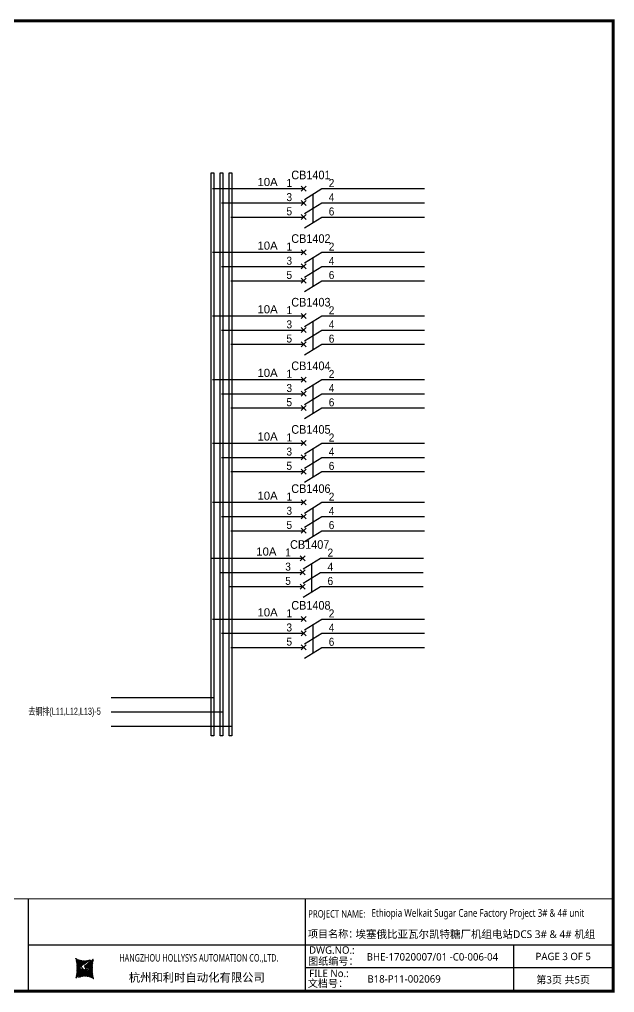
# Model space of a CAD drawing. Extents: x 81437 to 204847, y -54769 to -29444.
# Drawn here: x 108657 to 110590, y -36868 to -33707 of the extents above; entities that cross this region are included whole.
import ezdxf
from ezdxf.enums import TextEntityAlignment as Align
from ezdxf.lldxf.tags import DXFTag

# ---------------------------------------------------------------- set-up
doc = ezdxf.new("R2010")
doc.units = 0
doc.header["$LTSCALE"] = 100
doc.header["$MEASUREMENT"] = 0
for name, color, linetype in [('t', 1, 'Continuous'), ('标准图框及表格', 7, 'Continuous'), ('空气开关', 7, 'Continuous')]:
    doc.layers.add(name, color=color, linetype=linetype)
doc.styles.add('HZ', font='arial.ttf', dxfattribs={"width": 0.7})
doc.styles.get("Standard").update_dxf_attribs({"font": ''})
doc.styles.add('微软雅黑', font='')
doc.styles.get('Standard').set_extended_font_data('SimSun')
doc.styles.get('微软雅黑').set_extended_font_data('Microsoft YaHei')
tags = doc.linetypes.add('CENTER', pattern=[2, 1.25, -0.25, 0.25, -0.25]).pattern_tags.tags
tags[10:11] = [DXFTag(74, 4), DXFTag(75, 0), DXFTag(340, '0'), DXFTag(46, 1.0), DXFTag(50, 0.0), DXFTag(44, 0.0), DXFTag(45, 0.0)]
tags[8:9] = [DXFTag(74, 4), DXFTag(75, 0), DXFTag(340, '0'), DXFTag(46, 1.0), DXFTag(50, 0.0), DXFTag(44, 0.0), DXFTag(45, 0.0)]
tags[6:7] = [DXFTag(74, 4), DXFTag(75, 0), DXFTag(340, '0'), DXFTag(46, 1.0), DXFTag(50, 0.0), DXFTag(44, 0.0), DXFTag(45, 0.0)]
tags[4:5] = [DXFTag(74, 4), DXFTag(75, 0), DXFTag(340, '0'), DXFTag(46, 1.0), DXFTag(50, 0.0), DXFTag(44, 0.0), DXFTag(45, 0.0)]
pattern_1 = [(45, (-6.162819773475348, -58.86246267448996), (-0.736262898216564, 0.7362628982165641), [])]

# ---------------------------------------------------------------- blocks, each defined once
blk = doc.blocks.new('图框')
at = {"layer": '标准图框及表格'}
h = blk.add_hatch(dxfattribs=at)
h.set_pattern_fill('ANSI31', color=5, scale=8.329863809039892, style=0)
h.set_pattern_definition(pattern_1)
edge = h.paths.add_edge_path()
edge.add_arc((2393.094436262916, -3057.016314091056), 55.18534773488954, 238.1092081981581, 291.6531626184834)
edge.add_line((2413.457117633552, -3108.307481089123), (2382.362679957259, -3129.105284474292))
edge.add_arc((2232.744557938924, -3137.191253253037), 135.3602868968974, 346.3915348661821, 374.2500326978034)
edge.add_line((2364.304773850054, -3169.039594784347), (2391.343418124445, -3146.7148906974))
edge.add_line((2385.17637942767, -3139.143911424919), (2389.981166822123, -3139.761302572286))
edge.add_spline(control_points=[(2391.307199095063, -3146.750097628447), (2392.196661605914, -3145.885543305817), (2393.808172678844, -3144.319160410171), (2393.706362376579, -3140.114756849009), (2391.263680388605, -3139.875266105763), (2389.959101290711, -3139.747359722689)], knot_values=[0, 0, 0, 0, 6.844331067525468, 12.40042740766005, 18.76924275352248, 18.76924275352248, 18.76924275352248, 18.76924275352248], weights=[1, 1, 1, 1, 1, 1], degree=3, periodic=0)
edge.add_spline(control_points=[(2382.352543285211, -3129.127895979397), (2381.626555155563, -3129.73152025812), (2380.315378592357, -3130.821700626719), (2379.381276507607, -3132.24510027398), (2378.964379386169, -3132.880374753903)], knot_values=[0, 0, 0, 0, 5.253673658024614, 9.488438564008057, 9.488438564008057, 9.488438564008057, 9.488438564008057], weights=[1, 1, 1, 1, 1], degree=3, periodic=0)
edge.add_spline(control_points=[(2380.109845815059, -3131.144179531064), (2379.558651433159, -3131.767985770505), (2378.469607692277, -3133.249177120419), (2378.75000888206, -3136.59141356358), (2381.696031569307, -3138.758015293683), (2384.022624161043, -3139.007997601494), (2385.15175362843, -3139.129317677358)], knot_values=[10.66597461496156, 10.66597461496156, 10.66597461496156, 10.66597461496156, 18.97770399508879, 28.89455822145742, 41.119553648298, 52.64692538081317, 52.64692538081317, 52.64692538081317, 52.64692538081317], weights=[1, 1, 1, 1, 1, 1, 1], degree=3, periodic=0)
h = blk.add_hatch(dxfattribs=at)
h.set_pattern_fill('ANSI31', color=3, scale=8.329863809039892, style=0)
h.set_pattern_definition(pattern_1)
edge = h.paths.add_edge_path()
edge.add_line((2396.306912351669, -3134.638821765021), (2401.543221691929, -3135.303048767099))
edge.add_spline(control_points=[(2394.881673431148, -3127.632408877759), (2393.992210920092, -3128.496963200258), (2392.380699847337, -3130.063346096064), (2392.482510149457, -3134.26774965708), (2394.925192137576, -3134.507240400384), (2396.229771235499, -3134.635146783385)], knot_values=[0, 0, 0, 0, 6.844331067526932, 12.40042740766158, 18.76924275352342, 18.76924275352342, 18.76924275352342, 18.76924275352342], weights=[1, 1, 1, 1, 1, 1], degree=3, periodic=0)
edge.add_line((2421.884098676157, -3105.342911721815), (2394.845454401773, -3127.667615808762))
edge.add_spline(control_points=[(2406.462349776273, -3142.781070641064), (2406.85282482484, -3142.285248106444), (2407.700959278394, -3140.915136680455), (2407.438863643569, -3137.791092942495), (2404.4928409567, -3135.624491212552), (2402.166248364556, -3135.374508904741), (2401.037118897577, -3135.253188828716)], knot_values=[12.65408913243743, 12.65408913243743, 12.65408913243743, 12.65408913243743, 18.97770399508879, 28.89455822145742, 41.119553648298, 52.64692538081317, 52.64692538081317, 52.64692538081317, 52.64692538081317], weights=[1, 1, 1, 1, 1, 1, 1], degree=3, periodic=0)
edge.add_line((2405.463463917236, -3143.838156073773), (2406.618423075823, -3142.594514654259))
edge.add_line((2403.858524028219, -3145.261600863971), (2405.463463917236, -3143.838156073904))
edge.add_line((2372.73175489228, -3166.075025417009), (2403.826192568573, -3145.277222031841))
edge.add_arc((2393.094436262916, -3217.366192415033), 55.18534773488965, 58.10920819815809, 111.6531626184834)
edge.add_arc((2553.444314586908, -3137.191253253037), 135.360286896897, 166.3915348661823, 194.2500326978024)
at = {"color": 7}
for p, q in [((2209.47921527367, -2910.443887418679), (2209.47921527367, -3210.443887418679)), ((3109.47921527367, -2910.443887418679), (3109.47921527367, -3210.443887418679)), ((2209.47921527367, -3060.443887418679), (3109.47921527367, -3060.443887418679)), ((3109.47921527367, -3060.443887418679), (4109.47921527367, -3060.443887418679)), ((3785.62275226965, -3060.443887418679), (3785.62275226965, -3210.443887418679)), ((4109.47921527367, -3135.443887418679), (3109.47921527367, -3135.443887418679))]:
    blk.add_line(p, q, dxfattribs=at)
at = {"color": 7, "const_width": 3}
blk.add_lwpolyline([(4109.47921527367, -2910.443887418679), (-6.162819773475348, -2910.443887418679)], dxfattribs=at)
at = {"layer": 't', "color": 7, "const_width": 9.61519705431492}
blk.add_lwpolyline([(4109.47921527367, -3210.443887418679), (4109.47921527367, -58.86246267448996), (-6.162819773475348, -58.86246267448996), (-6.162819773475348, -3210.443887418679)], close=True, dxfattribs=at)
at = {"color": 7, "linetype": 'CENTER', "style": '微软雅黑'}
for s, height, p in [('项目名称：', 24, (3118.237888517288, -3036.94681899895)), ('图纸编号：', 24, (3119.058468482224, -3125.527001057468)), ('杭州和利时自动化有限公司', 27, (2536.38633266712, -3179.976961063531)), ('文档号：', 24, (3117.869572934458, -3197.591179766443))]:
    blk.add_text(s, height=height, dxfattribs=at).set_placement(p)
at = {"color": 7, "style": '微软雅黑', "flags": 8}
for tag, p, height in [('DWG.NAME:', (1375.473639447489, -2969.2419877869), 25), ('DWG.NO.:', (3122.023352488108, -3089.264933317976), 24), ('图纸编号', (3309.199899152482, -3111.267140832559), 24), ('FILENO.:', (3122.509725826509, -3164.966587124836), 24), ('文档号', (3311.563545755656, -3182.994948628203), 24)]:
    blk.add_attdef(tag, p, '', height=height, dxfattribs=at)
at = {"color": 7, "style": '微软雅黑', "width": 0.8, "flags": 8}
for tag, p, height in [('PROJECTNAME:', (3119.317365890063, -2971.670387076527), 24), ('PROJECT_NAME', (3324.743137664682, -2969.191656158461), 25)]:
    blk.add_attdef(tag, p, '', height=height, dxfattribs=at)
at = {"color": 7, "style": '微软雅黑', "flags": 8}
for tag, height, width, p in [('RENLIU', 24, 0.7, (692.0254873090671, -3009.243060483925)), ('SHUFENWANG', 24, 0.7, (879.6254712981536, -3009.243060483925)), ('FANGHOU', 24, 0.7, (1063.567935676903, -3009.243060483925)), ('DANDANLI', 24, 0.7, (1243.852880445316, -3009.243060483925)), ('#10STATIONONTROLCABINETCOVER', 30, 0.6, (1771.737284051596, -3076.044837234568)), ('HANGZHOUHOLLYSYSAUTOMATIONCO.,LTD.', 24, 0.7, (2763.919484516009, -3104.577265918681))]:
    blk.add_attdef(tag, text='', height=height, dxfattribs=dict(at, width=width)).set_placement(p, align=Align.MIDDLE)
for tag, p in [('图纸名称:', (1371.649552043295, -3024.785799731683)), ('项目名称', (3272.897224152879, -3045.626842364768))]:
    blk.add_attdef(tag, text='', height=25, dxfattribs=at).set_placement(p, align=Align.BOTTOM_LEFT)
at = {"color": 7, "flags": 8}
blk.add_attdef('A', text='', height=23, dxfattribs=at).set_placement((53.73638948711596, -3033.744016823508), align=Align.MIDDLE)
at = {"color": 7, "style": '微软雅黑', "flags": 8}
for tag, height, p in [('设计时间', 23, (207.7030023673433, -3033.744016823508)), ('刘仁', 23, (692.0254873090671, -3061.050838701933)), ('王姝芬', 23, (879.6254712981536, -3061.050838701933)), ('侯方', 23, (1063.567935676903, -3061.050838701933)), ('李丹丹', 23, (1243.852880445316, -3061.050838701933)), ('PAGEXOFX', 24, (3947.55098377166, -3097.943887418679)), ('REV.', 24, (53.21983990701119, -3121.911417548025)), ('DATE', 24, (202.7449719716897, -3121.911417548025)), ('DESCRIPTION', 24, (445.5564698352027, -3121.911417548025)), ('PREPARED', 24, (692.0254873090671, -3121.911417548025)), ('CHECKED', 24, (879.625471298139, -3121.911417548025)), ('SIGNED', 24, (1063.567935676889, -3121.911417548025)), ('APPROVED', 24, (1243.852880445316, -3121.911417548025)), ('图纸名称', 30, (1771.737284051596, -3153.557526718527)), ('第几页共几页', 24, (3947.55098377166, -3172.943887418679))]:
    blk.add_attdef(tag, text='', height=height, dxfattribs=at).set_placement(p, align=Align.MIDDLE)
at = {"layer": '标准图框及表格', "color": 5, "style": 'HZ'}
for s, p in [('pgqh', (2367.722055843864, -3118.539690870716)), ('hollilas', (2367.889081852576, -3144.830947292762))]:
    blk.add_text(s, height=5.205656721233694, dxfattribs=at).set_placement(p)
at = {"layer": '标准图框及表格', "color": 3, "style": 'HZ'}
for s, height, p in [('auto', 8.676094535389492, (2394.744307490306, -3133.062499086471)), ('hollysys', 4.338047267694746, (2396.375285240625, -3158.593924068552))]:
    blk.add_text(s, height=height, dxfattribs=at).set_placement(p)
blk = doc.blocks.new('供电端子')
at = {"style": 'HZ', "width": 0.7}
blk.add_attdef('供电端子', (0, 0), '', height=17, dxfattribs=at)

msp = doc.modelspace()

# ---------------------------------------------------------------- linework, layer by layer
at = {"color": 2}
for p, q in [((109283.710631578, -34256.95114056441), (109580.3752452072, -34256.95114056441)), ((109638.9289765183, -34256.95114056441), (109972.6244386646, -34256.95114056441)), ((109283.710631578, -34463.63526912846), (109580.3752452072, -34463.63526912846)), ((109638.9289765183, -34463.63526912846), (109972.6244386646, -34463.63526912846)), ((109283.710631578, -34670.31939769252), (109580.3752452072, -34670.31939769252)), ((109638.9289765183, -34670.31939769252), (109972.6244386646, -34670.31939769252)), ((109283.710631578, -34877.00352625657), (109580.3752452072, -34877.00352625657)), ((109638.9289765183, -34877.00352625657), (109972.6244386646, -34877.00352625657)), ((109283.710631578, -35083.68765482063), (109580.3752452072, -35083.68765482063)), ((109638.9289765183, -35083.68765482063), (109972.6244386646, -35083.68765482063)), ((109283.6951224421, -35275.90638555874), (109580.3597360713, -35275.90638555874)), ((109638.9134673825, -35275.90638555874), (109972.6089295287, -35275.90638555874)), ((109279.860631578, -35457.49580305305), (109576.5252452072, -35457.49580305305)), ((109635.0789765184, -35457.49580305305), (109968.7744386646, -35457.49580305305)), ((109283.7283889757, -35655.05743510226), (109580.393002605, -35655.05743510226)), ((109638.9467339161, -35655.05743510226), (109972.6421960624, -35655.05743510226)), ((108954.9229282175, -35910.42416907685), (109288.6183903637, -35910.42416907685))]:
    msp.add_line(p, q, dxfattribs=at)
at = {"color": 6}
for p, q in [((109588.4671240545, -34265.04301941174), (109572.2833663598, -34248.85926171707)), ((109572.2833663598, -34265.04301941174), (109588.4671240545, -34248.85926171707)), ((109582.4573015822, -34291.73912674204), (109638.9289765183, -34256.95114056441)), ((109572.2833663598, -34311.15465484325), (109588.4671240545, -34294.97089714857)), ((109588.4671240545, -34311.15465484325), (109572.2833663598, -34294.97089714857)), ((109582.4573015822, -34337.85076217354), (109638.9289765183, -34303.06277599591)), ((109572.2833663598, -34357.26629027475), (109588.4671240545, -34341.08253258008)), ((109588.4671240545, -34357.26629027475), (109572.2833663598, -34341.08253258008)), ((109582.4573015822, -34383.96239760504), (109638.9289765183, -34349.17441142741)), ((109588.4671240545, -34471.7271479758), (109572.2833663598, -34455.54339028113)), ((109572.2833663598, -34471.7271479758), (109588.4671240545, -34455.54339028113)), ((109582.4573015822, -34498.42325530609), (109638.9289765183, -34463.63526912846)), ((109572.2833663598, -34517.8387834073), (109588.4671240545, -34501.65502571263)), ((109588.4671240545, -34517.8387834073), (109572.2833663598, -34501.65502571263)), ((109582.4573015822, -34544.5348907376), (109638.9289765183, -34509.74690455996)), ((109572.2833663598, -34563.9504188388), (109588.4671240545, -34547.76666114413)), ((109588.4671240545, -34563.9504188388), (109572.2833663598, -34547.76666114413)), ((109582.4573015822, -34590.6465261691), (109638.9289765183, -34555.85853999147)), ((109588.4671240545, -34678.41127653985), (109572.2833663598, -34662.22751884518)), ((109572.2833663598, -34678.41127653985), (109588.4671240545, -34662.22751884518)), ((109582.4573015822, -34705.10738387015), (109638.9289765183, -34670.31939769252)), ((109572.2833663598, -34724.52291197135), (109588.4671240545, -34708.33915427668)), ((109588.4671240545, -34724.52291197135), (109572.2833663598, -34708.33915427668)), ((109582.4573015822, -34751.21901930165), (109638.9289765183, -34716.43103312402)), ((109572.2833663598, -34770.63454740286), (109588.4671240545, -34754.45078970819)), ((109588.4671240545, -34770.63454740286), (109572.2833663598, -34754.45078970819)), ((109582.4573015822, -34797.33065473315), (109638.9289765183, -34762.54266855552)), ((109588.4671240545, -34885.09540510391), (109572.2833663598, -34868.91164740924)), ((109572.2833663598, -34885.09540510391), (109588.4671240545, -34868.91164740924)), ((109582.4573015822, -34911.7915124342), (109638.9289765183, -34877.00352625657)), ((109572.2833663598, -34931.20704053541), (109588.4671240545, -34915.02328284074)), ((109588.4671240545, -34931.20704053541), (109572.2833663598, -34915.02328284074)), ((109582.4573015822, -34957.90314786571), (109638.9289765183, -34923.11516168807)), ((109572.2833663598, -34977.31867596691), (109588.4671240545, -34961.13491827224)), ((109588.4671240545, -34977.31867596691), (109572.2833663598, -34961.13491827224)), ((109582.4573015822, -35004.01478329721), (109638.9289765183, -34969.22679711958)), ((109588.4671240545, -35091.77953366796), (109572.2833663598, -35075.59577597329)), ((109572.2833663598, -35091.77953366796), (109588.4671240545, -35075.59577597329)), ((109582.4573015822, -35118.47564099826), (109638.9289765183, -35083.68765482063)), ((109572.2833663598, -35137.89116909946), (109588.4671240545, -35121.70741140479)), ((109588.4671240545, -35137.89116909946), (109572.2833663598, -35121.70741140479)), ((109582.4573015822, -35164.58727642976), (109638.9289765183, -35129.79929025213)), ((109572.2833663598, -35184.00280453097), (109588.4671240545, -35167.8190468363)), ((109588.4671240545, -35184.00280453097), (109572.2833663598, -35167.8190468363)), ((109582.4573015822, -35210.69891186126), (109638.9289765183, -35175.91092568363)), ((109588.4516149186, -35283.99826440607), (109572.267857224, -35267.8145067114)), ((109572.267857224, -35283.99826440607), (109588.4516149186, -35267.8145067114)), ((109582.4417924463, -35310.69437173637), (109638.9134673825, -35275.90638555874)), ((109572.267857224, -35330.10989983757), (109588.4516149186, -35313.9261421429)), ((109588.4516149186, -35330.10989983757), (109572.267857224, -35313.9261421429)), ((109582.4417924463, -35356.80600716787), (109638.9134673825, -35322.01802099024)), ((109572.267857224, -35376.22153526908), (109588.4516149186, -35360.03777757441)), ((109588.4516149186, -35376.22153526908), (109572.267857224, -35360.03777757441)), ((109582.4417924463, -35402.91764259937), (109638.9134673825, -35368.12965642174)), ((109584.6171240545, -35465.58768190038), (109568.4333663599, -35449.40392420571)), ((109568.4333663599, -35465.58768190038), (109584.6171240545, -35449.40392420571)), ((109578.6073015822, -35492.28378923068), (109635.0789765184, -35457.49580305305)), ((109568.4333663599, -35511.69931733188), (109584.6171240545, -35495.51555963721)), ((109584.6171240545, -35511.69931733188), (109568.4333663599, -35495.51555963721)), ((109578.6073015822, -35538.39542466218), (109635.0789765184, -35503.60743848455)), ((109568.4333663599, -35557.81095276339), (109584.6171240545, -35541.62719506872)), ((109584.6171240545, -35557.81095276339), (109568.4333663599, -35541.62719506872)), ((109578.6073015822, -35584.50706009368), (109635.0789765184, -35549.71907391605)), ((109588.4848814523, -35663.14931394959), (109572.3011237576, -35646.96555625492)), ((109572.3011237576, -35663.14931394959), (109588.4848814523, -35646.96555625492)), ((109582.47505898, -35689.84542127989), (109638.9467339161, -35655.05743510226)), ((109572.3011237576, -35709.2609493811), (109588.4848814523, -35693.07719168643)), ((109588.4848814523, -35709.2609493811), (109572.3011237576, -35693.07719168643)), ((109582.47505898, -35735.95705671139), (109638.9467339161, -35701.16907053376)), ((109572.3011237576, -35755.3725848126), (109588.4848814523, -35739.18882711793)), ((109588.4848814523, -35755.3725848126), (109572.3011237576, -35739.18882711793)), ((109582.47505898, -35782.06869214289), (109638.9467339161, -35747.28070596526))]:
    msp.add_line(p, q, dxfattribs=at)
at = {"color": 3}
for p, q in [((109313.410631578, -34303.06277599591), (109580.3752452072, -34303.06277599591)), ((109638.9289765183, -34303.06277599591), (109972.0347889994, -34303.06277599591)), ((109313.410631578, -34509.74690455996), (109580.3752452072, -34509.74690455996)), ((109638.9289765183, -34509.74690455996), (109972.0347889994, -34509.74690455996)), ((109313.410631578, -34716.43103312402), (109580.3752452072, -34716.43103312402)), ((109638.9289765183, -34716.43103312402), (109972.0347889994, -34716.43103312402)), ((109313.410631578, -34923.11516168807), (109580.3752452072, -34923.11516168807)), ((109638.9289765183, -34923.11516168807), (109972.0347889994, -34923.11516168807)), ((109313.410631578, -35129.79929025213), (109580.3752452072, -35129.79929025213)), ((109638.9289765183, -35129.79929025213), (109972.0347889994, -35129.79929025213)), ((109313.3951224421, -35322.01802099024), (109580.3597360713, -35322.01802099024)), ((109638.9134673825, -35322.01802099024), (109972.0192798636, -35322.01802099024)), ((109309.560631578, -35503.60743848455), (109576.5252452072, -35503.60743848455)), ((109635.0789765184, -35503.60743848455), (109968.1847889995, -35503.60743848455)), ((109313.4283889757, -35701.16907053376), (109580.393002605, -35701.16907053376)), ((109638.9467339161, -35701.16907053376), (109972.0525463972, -35701.16907053376)), ((108954.9229282175, -35956.53580450835), (109317.4945518756, -35956.53580450835))]:
    msp.add_line(p, q, dxfattribs=at)
at = {"color": 1}
for p, q in [((109343.3915106896, -34349.17441142741), (109580.3752452072, -34349.17441142741)), ((109638.9289765183, -34349.17441142741), (109972.0347889994, -34349.17441142741)), ((109343.3915106896, -34555.85853999147), (109580.3752452072, -34555.85853999147)), ((109638.9289765183, -34555.85853999147), (109972.0347889994, -34555.85853999147)), ((109343.3915106896, -34762.54266855552), (109580.3752452072, -34762.54266855552)), ((109638.9289765183, -34762.54266855552), (109972.0347889994, -34762.54266855552)), ((109343.3915106896, -34969.22679711958), (109580.3752452072, -34969.22679711958)), ((109638.9289765183, -34969.22679711958), (109972.0347889994, -34969.22679711958)), ((109343.3915106896, -35175.91092568363), (109580.3752452072, -35175.91092568363)), ((109638.9289765183, -35175.91092568363), (109972.0347889994, -35175.91092568363)), ((109343.3760015538, -35368.12965642174), (109580.3597360713, -35368.12965642174)), ((109638.9134673825, -35368.12965642174), (109972.0192798636, -35368.12965642174)), ((109339.5415106897, -35549.71907391605), (109576.5252452072, -35549.71907391605)), ((109635.0789765184, -35549.71907391605), (109968.1847889995, -35549.71907391605)), ((109343.4092680874, -35747.28070596526), (109580.393002605, -35747.28070596526)), ((109638.9467339161, -35747.28070596526), (109972.0525463972, -35747.28070596526)), ((108954.9229282175, -36002.64743993985), (109345.9979179016, -36002.64743993985))]:
    msp.add_line(p, q, dxfattribs=at)
at = {"color": 2}
msp.add_lwpolyline([(109287.6979179016, -34205.25114056443), (109287.6979179016, -36034.07911799849), (109279.860631578, -36034.07911799849), (109279.860631578, -34205.25114056443)], close=True, dxfattribs=at)
at = {"color": 3}
msp.add_lwpolyline([(109316.8479179016, -34205.25114056443), (109316.8479179016, -36034.07911799849), (109309.0106315779, -36034.07911799849), (109309.0106315779, -34205.25114056443)], close=True, dxfattribs=at)
at = {"color": 1}
msp.add_lwpolyline([(109345.9979179016, -34205.25114056443), (109345.9979179016, -36034.07911799849), (109338.1606315779, -36034.07911799849), (109338.1606315779, -34205.25114056443)], close=True, dxfattribs=at)
at = {"layer": '空气开关', "color": 6}
for p, q in [((109610.6931390503, -34320.45676908471), (109610.6931390503, -34274.34513365324)), ((109610.6931390503, -34366.56840451621), (109610.6931390503, -34320.45676908474)), ((109610.6931390503, -34527.14089764877), (109610.6931390503, -34481.02926221729)), ((109610.6931390503, -34573.25253308027), (109610.6931390503, -34527.14089764879)), ((109610.6931390503, -34733.82502621282), (109610.6931390503, -34687.71339078135)), ((109610.6931390503, -34779.93666164432), (109610.6931390503, -34733.82502621285)), ((109610.6931390503, -34940.50915477688), (109610.6931390503, -34894.3975193454)), ((109610.6931390503, -34986.62079020838), (109610.6931390503, -34940.5091547769)), ((109610.6931390503, -35147.19328334093), (109610.6931390503, -35101.08164790946)), ((109610.6931390503, -35193.30491877243), (109610.6931390503, -35147.19328334096)), ((109610.6776299144, -35339.41201407904), (109610.6776299144, -35293.30037864757)), ((109610.6776299144, -35385.52364951054), (109610.6776299144, -35339.41201407907)), ((109606.8431390503, -35521.00143157335), (109606.8431390503, -35474.88979614188)), ((109606.8431390503, -35567.11306700485), (109606.8431390503, -35521.00143157338)), ((109610.7108964481, -35718.56306362256), (109610.7108964481, -35672.45142819109)), ((109610.7108964481, -35764.67469905406), (109610.7108964481, -35718.56306362259))]:
    msp.add_line(p, q, dxfattribs=at)

# ---------------------------------------------------------------- block references
at = {"color": 1}
ref = msp.add_blockref('图框', (106475.4474011548, -33653.23142554892), dxfattribs=at)
ref.add_attrib('PROJECTNAME:', 'PROJECT NAME:', (109594.7647670449, -36624.90181262545), dxfattribs={"color": 7, "height": 24, "style": '微软雅黑', "width": 0.8000000000000002})
ref.add_attrib('FILENO.:', 'FILE No.:', (109597.9571269813, -36818.19801267375), dxfattribs={"color": 7, "height": 24, "style": '微软雅黑'})
ref.add_attrib('DWG.NO.:', 'DWG.NO.:', (109597.4707536429, -36742.49635886689), dxfattribs={"color": 7, "height": 24, "style": '微软雅黑'})
ref.add_attrib('PAGEXOFX', 'PAGE 3 OF 5', dxfattribs={"color": 7, "height": 24, "style": '微软雅黑', "flags": 8}).set_placement((110422.9983849265, -36751.1753129676), align=Align.MIDDLE)
ref.add_attrib('PROJECT_NAME', 'Ethiopia Welkait Sugar Cane Factory Project 3# & 4# unit', (109800.1905388195, -36622.42308170738), dxfattribs={"color": 7, "height": 25, "style": '微软雅黑', "width": 0.8})
ref.add_attrib('项目名称', '埃塞俄比亚瓦尔凯特糖厂机组电站DCS 3# & 4# 机组', dxfattribs={"color": 7, "height": 25, "style": '微软雅黑'}).set_placement((109748.3446253077, -36698.85826791369), align=Align.BOTTOM_LEFT)
ref.add_attrib('HANGZHOUHOLLYSYSAUTOMATIONCO.,LTD.', 'HANGZHOU HOLLYSYS AUTOMATION CO.,LTD.', dxfattribs={"color": 7, "height": 24, "style": '微软雅黑', "width": 0.6999999999999998}).set_placement((109239.3668856708, -36757.8086914676), align=Align.MIDDLE)
ref.add_attrib('文档号', 'B18-P11-002069', (109787.0109469105, -36836.22637417712), dxfattribs={"color": 7, "height": 24, "style": '微软雅黑', "flags": 8})
ref.add_attrib('图纸编号', 'BHE-17020007/01 -C0-006-04', (109784.6473003073, -36764.49856638148), dxfattribs={"color": 7, "height": 24, "style": '微软雅黑', "flags": 8})
ref.add_attrib('第几页共几页', '第3页 共5页', dxfattribs={"color": 7, "height": 24, "style": '微软雅黑', "flags": 8}).set_placement((110422.9983849265, -36826.1753129676), align=Align.MIDDLE)
ref = msp.add_blockref('供电端子', (109603.3631904302, -34226.48298399358), dxfattribs=dict(xscale=0.9349999999976717, yscale=0.9349999999976717))
ref.add_attrib('供电端子', 'CB1401', dxfattribs={"height": 28.05, "style": 'HZ', "width": 0.9}).set_placement((109603.3631904302, -34226.48298399358), align=Align.CENTER)
ref = msp.add_blockref('供电端子', (109462.5631904302, -34248.48298399358), dxfattribs=dict(xscale=0.9349999999976717, yscale=0.9349999999976717))
ref.add_attrib('供电端子', '10A', dxfattribs={"height": 26.4, "style": 'HZ'}).set_placement((109462.5631904302, -34248.48298399358), align=Align.CENTER)
ref = msp.add_blockref('供电端子', (109603.3631904302, -34433.16711255763), dxfattribs=dict(xscale=0.9349999999976717, yscale=0.9349999999976717))
ref.add_attrib('供电端子', 'CB1402', dxfattribs={"height": 28.05, "style": 'HZ', "width": 0.9}).set_placement((109603.3631904302, -34433.16711255763), align=Align.CENTER)
ref = msp.add_blockref('供电端子', (109462.5631904302, -34455.16711255763), dxfattribs=dict(xscale=0.9349999999976717, yscale=0.9349999999976717))
ref.add_attrib('供电端子', '10A', dxfattribs={"height": 26.4, "style": 'HZ'}).set_placement((109462.5631904302, -34455.16711255763), align=Align.CENTER)
ref = msp.add_blockref('供电端子', (109603.3631904302, -34639.85124112169), dxfattribs=dict(xscale=0.9349999999976717, yscale=0.9349999999976717))
ref.add_attrib('供电端子', 'CB1403', dxfattribs={"height": 28.05, "style": 'HZ', "width": 0.9}).set_placement((109603.3631904302, -34639.85124112169), align=Align.CENTER)
ref = msp.add_blockref('供电端子', (109462.5631904302, -34661.85124112169), dxfattribs=dict(xscale=0.9349999999976717, yscale=0.9349999999976717))
ref.add_attrib('供电端子', '10A', dxfattribs={"height": 26.4, "style": 'HZ'}).set_placement((109462.5631904302, -34661.85124112169), align=Align.CENTER)
ref = msp.add_blockref('供电端子', (109603.3631904302, -34846.53536968574), dxfattribs=dict(xscale=0.9349999999976717, yscale=0.9349999999976717))
ref.add_attrib('供电端子', 'CB1404', dxfattribs={"height": 28.05, "style": 'HZ', "width": 0.9}).set_placement((109603.3631904302, -34846.53536968574), align=Align.CENTER)
ref = msp.add_blockref('供电端子', (109462.5631904302, -34868.53536968574), dxfattribs=dict(xscale=0.9349999999976717, yscale=0.9349999999976717))
ref.add_attrib('供电端子', '10A', dxfattribs={"height": 26.4, "style": 'HZ'}).set_placement((109462.5631904302, -34868.53536968574), align=Align.CENTER)
ref = msp.add_blockref('供电端子', (109603.3631904302, -35053.2194982498), dxfattribs=dict(xscale=0.9349999999976717, yscale=0.9349999999976717))
ref.add_attrib('供电端子', 'CB1405', dxfattribs={"height": 28.05, "style": 'HZ', "width": 0.9}).set_placement((109603.3631904302, -35053.2194982498), align=Align.CENTER)
ref = msp.add_blockref('供电端子', (109462.5631904302, -35075.2194982498), dxfattribs=dict(xscale=0.9349999999976717, yscale=0.9349999999976717))
ref.add_attrib('供电端子', '10A', dxfattribs={"height": 26.4, "style": 'HZ'}).set_placement((109462.5631904302, -35075.2194982498), align=Align.CENTER)
ref = msp.add_blockref('供电端子', (109462.5476812943, -35267.43822898791), dxfattribs=dict(xscale=0.9349999999976717, yscale=0.9349999999976717))
ref.add_attrib('供电端子', '10A', dxfattribs={"height": 26.4, "style": 'HZ'}).set_placement((109462.5476812943, -35267.43822898791), align=Align.CENTER)
ref = msp.add_blockref('供电端子', (109603.3476812943, -35245.43822898791), dxfattribs=dict(xscale=0.9349999999976717, yscale=0.9349999999976717))
ref.add_attrib('供电端子', 'CB1406', dxfattribs={"height": 28.05, "style": 'HZ', "width": 0.9}).set_placement((109603.3476812943, -35245.43822898791), align=Align.CENTER)
ref = msp.add_blockref('供电端子', (109599.5131904302, -35427.02764648222), dxfattribs=dict(xscale=0.9349999999976717, yscale=0.9349999999976717))
ref.add_attrib('供电端子', 'CB1407', dxfattribs={"height": 28.05, "style": 'HZ', "width": 0.9}).set_placement((109599.5131904302, -35427.02764648222), align=Align.CENTER)
ref = msp.add_blockref('供电端子', (109458.7131904302, -35449.02764648222), dxfattribs=dict(xscale=0.9349999999976717, yscale=0.9349999999976717))
ref.add_attrib('供电端子', '10A', dxfattribs={"height": 26.4, "style": 'HZ'}).set_placement((109458.7131904302, -35449.02764648222), align=Align.CENTER)
ref = msp.add_blockref('供电端子', (109462.580947828, -35646.58927853143), dxfattribs=dict(xscale=0.9349999999976717, yscale=0.9349999999976717))
ref.add_attrib('供电端子', '10A', dxfattribs={"height": 26.4, "style": 'HZ'}).set_placement((109462.580947828, -35646.58927853143), align=Align.CENTER)
ref = msp.add_blockref('供电端子', (109603.380947828, -35624.58927853143), dxfattribs=dict(xscale=0.9349999999976717, yscale=0.9349999999976717))
ref.add_attrib('供电端子', 'CB1408', dxfattribs={"height": 28.05, "style": 'HZ', "width": 0.9}).set_placement((109603.380947828, -35624.58927853143), align=Align.CENTER)

# ---------------------------------------------------------------- texts
at = {"style": 'HZ', "width": 0.7}
msp.add_text('去铜排(L11,L12,L13)-5', height=23.1, dxfattribs=at).set_placement((108685.7718482088, -35966.29702156706))
at = {"layer": '空气开关', "style": 'HZ', "width": 0.9}
for s, p in [('1', (109523.9654770292, -34251.25617824219)), ('2', (109661.3779766116, -34251.71434267512)), ('3', (109523.9654770292, -34297.36781367369)), ('4', (109661.3779766116, -34297.82597810662)), ('5', (109523.9654770292, -34343.47944910519)), ('6', (109661.3779766116, -34343.93761353812)), ('1', (109523.9654770292, -34457.94030680625)), ('2', (109661.3779766116, -34458.39847123918)), ('3', (109523.9654770292, -34504.05194223775)), ('4', (109661.3779766116, -34504.51010667068)), ('5', (109523.9654770292, -34550.16357766925)), ('6', (109661.3779766116, -34550.62174210218)), ('1', (109523.9654770292, -34664.6244353703)), ('2', (109661.3779766116, -34665.08259980323)), ('3', (109523.9654770292, -34710.7360708018)), ('4', (109661.3779766116, -34711.19423523473)), ('5', (109523.9654770292, -34756.8477062333)), ('6', (109661.3779766116, -34757.30587066623)), ('1', (109523.9654770292, -34871.30856393436)), ('2', (109661.3779766116, -34871.76672836729)), ('3', (109523.9654770292, -34917.42019936586)), ('4', (109661.3779766116, -34917.87836379879)), ('5', (109523.9654770292, -34963.53183479736)), ('6', (109661.3779766116, -34963.98999923029)), ('1', (109523.9654770292, -35077.99269249841)), ('2', (109661.3779766116, -35078.45085693134)), ('3', (109523.9654770292, -35124.10432792991)), ('4', (109661.3779766116, -35124.56249236284)), ('5', (109523.9654770292, -35170.21596336141)), ('6', (109661.3779766116, -35170.67412779434)), ('1', (109523.9499678933, -35270.21142323652)), ('2', (109661.3624674757, -35270.66958766945)), ('3', (109523.9499678933, -35316.32305866802)), ('4', (109661.3624674757, -35316.78122310095)), ('5', (109523.9499678933, -35362.43469409952)), ('6', (109661.3624674757, -35362.89285853245)), ('1', (109520.1154770292, -35451.80084073083)), ('2', (109657.5279766116, -35452.25900516376)), ('3', (109520.1154770292, -35497.91247616233)), ('4', (109657.5279766116, -35498.37064059526)), ('5', (109520.1154770292, -35544.02411159383)), ('6', (109657.5279766116, -35544.48227602676)), ('1', (109523.983234427, -35649.36247278004)), ('2', (109661.3957340093, -35649.82063721297)), ('3', (109523.983234427, -35695.47410821154)), ('4', (109661.3957340093, -35695.93227264447)), ('5', (109523.983234427, -35741.58574364305)), ('6', (109661.3957340093, -35742.04390807598))]:
    msp.add_text(s, height=26.00961058081033, dxfattribs=at).set_placement(p)

doc.saveas('drawing.dxf')
